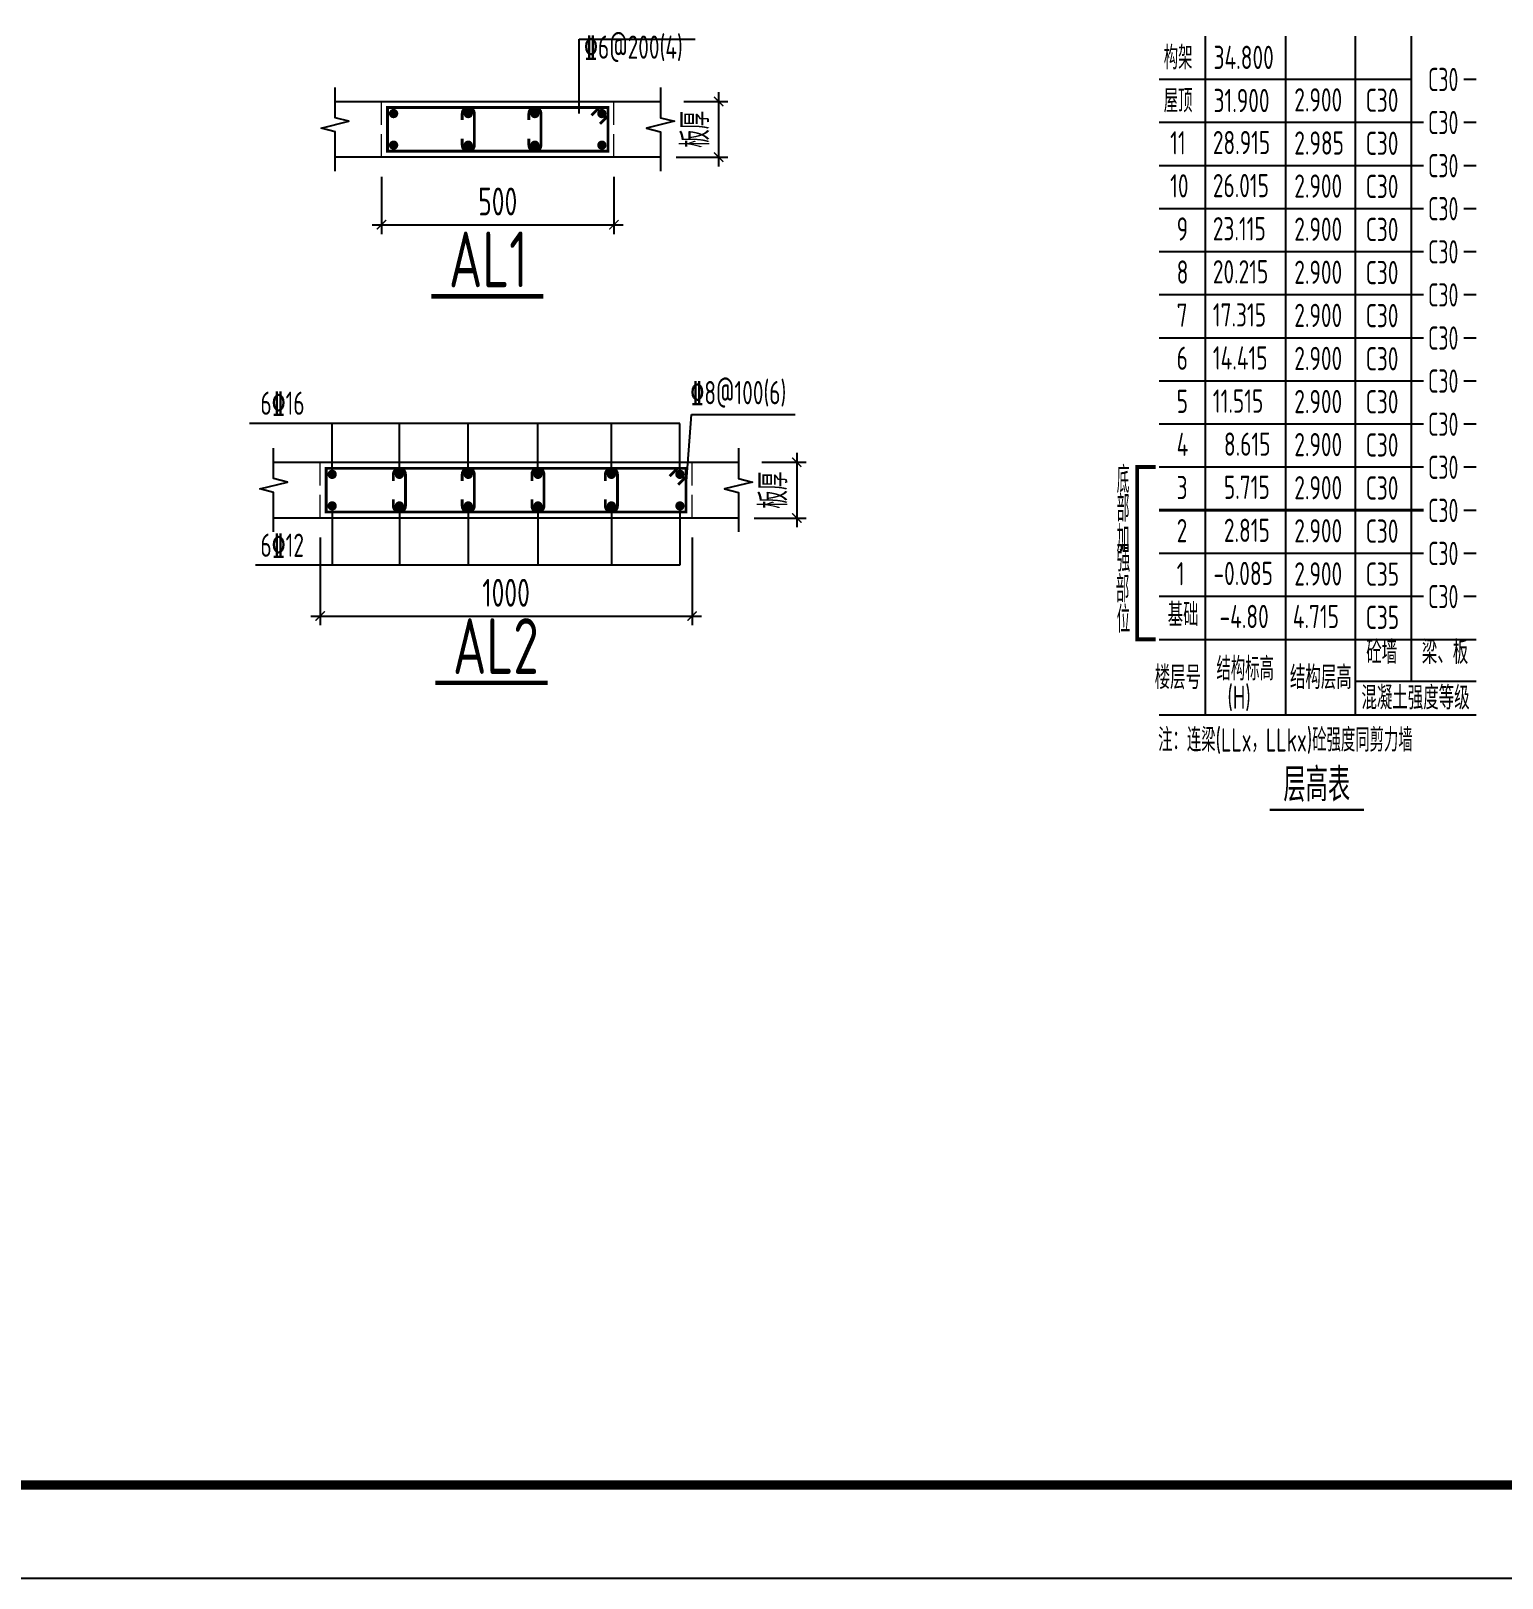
# Model space of a CAD drawing. Extents: x -461650 to 361314, y 245336 to 769729.
# Drawn here: x 28878 to 44700, y 538601 to 555242 of the extents above; entities that cross this region are included whole.
import ezdxf
from ezdxf.enums import TextEntityAlignment as Align

# ---------------------------------------------------------------- set-up
doc = ezdxf.new("R2010")
doc.units = 0
doc.header["$LTSCALE"] = 1000
doc.linetypes.add('DASH', pattern=[0.35, 0.25, -0.1])
doc.layers.get('0').update_dxf_attribs({"linetype": 'CONTINUOUS'})
doc.layers.get('DEFPOINTS').update_dxf_attribs({"linetype": 'CONTINUOUS'})
for name, color, linetype in [('-TK', 7, 'CONTINUOUS'), ('AXIS', 3, 'CONTINUOUS'), ('BEAM_DE', 7, 'CONTINUOUS'), ('NUM', 7, 'CONTINUOUS'), ('REIN', 6, 'CONTINUOUS'), ('S-0-TEXT', 7, 'CONTINUOUS'), ('S-B表格', 2, 'CONTINUOUS'), ('TEXT', 2, 'CONTINUOUS'), ('THIN', 7, 'CONTINUOUS'), ('大样详图_文字', 60, 'CONTINUOUS')]:
    doc.layers.add(name, color=color, linetype=linetype)
for name, color, linetype, lineweight in [('7549', 9, 'CONTINUOUS', 18), ('S-REIN', 12, 'CONTINUOUS', 50), ('S-Thin-D', 7, 'DASH', 18)]:
    doc.layers.add(name, color=color, linetype=linetype, lineweight=lineweight)
doc.styles.add('TSSD_DIMENSION', font='Tssdeng.shx', dxfattribs={"width": 0.7, "bigfont": 'tssdchn.shx'})
doc.styles.add('TSSD_Norm', font='Tssdeng.shx', dxfattribs={"bigfont": 'tssdchn.shx'})
doc.styles.add('TSSD_REIN', font='tssdeng.shx', dxfattribs={"width": 0.7, "height": 300, "bigfont": 'tssdchn.shx'})
doc.dimstyles.new('TSSD_25_100', dxfattribs={"dimtxt": 300, "dimasz": 100, "dimexe": 100, "dimexo": 250, "dimgap": 100, "dimtad": 1, "dimdec": 0, "dimlfac": 0.25, "dimzin": 0, "dimdsep": 46, "dimtxsty": 'TSSD_DIMENSION', "dimblk": 'ARCHTICK', "dimcen": 0, "dimdle": 100, "dimclrt": 7, "dimadec": 0, "dimazin": 0, "dimtfac": 1, "dimtdec": 0, "dimtix": 1, "dimtmove": 2, "dimatfit": 3, "dimldrblk": 'ARCHTICK', "dimfxl": 0, "dimtolj": 1, "dimtzin": 0, "dimarcsym": 0})

# ---------------------------------------------------------------- blocks, each defined once
blk = doc.blocks.new('B20200424131938')
at = {"layer": '7549', "const_width": 40}
blk.add_lwpolyline([(417, 3688), (217, 3688), (217, 1834), (417, 1834)], dxfattribs=at)
at = {"layer": 'S-0-TEXT'}
blk.add_lwpolyline([(1641, 0, 27, 27, 0), (2658, 0, 0, 0, 0)], format="xyseb", dxfattribs=at)
at = {"layer": 'S-B表格'}
for p, q in [((952, 1021), (952, 8323)), ((1817, 1021), (1817, 8323)), ((2567, 1021), (2567, 8323)), ((3167, 1385), (3167, 8323)), ((452, 7859), (3167, 7859)), ((3731, 7859), (3862, 7859)), ((3731, 7859), (3862, 7859)), ((3731, 7859), (3862, 7859)), ((3731, 7859), (3862, 7859)), ((3731, 7859), (3862, 7859)), ((3731, 7859), (3862, 7859)), ((452, 7396), (3167, 7396)), ((452, 7396), (3167, 7396)), ((452, 7396), (3167, 7396)), ((452, 7396), (3167, 7396)), ((3167, 7396), (3298, 7396)), ((3167, 7396), (3298, 7396)), ((3167, 7396), (3298, 7396)), ((3167, 7396), (3298, 7396)), ((3167, 7396), (3298, 7396)), ((3167, 7396), (3298, 7396)), ((3731, 7396), (3862, 7396)), ((3731, 7396), (3862, 7396)), ((3731, 7396), (3862, 7396)), ((3731, 7396), (3862, 7396)), ((3731, 7396), (3862, 7396)), ((3731, 7396), (3862, 7396)), ((452, 6932), (3167, 6932)), ((452, 6932), (3167, 6932)), ((3167, 6932), (3298, 6932)), ((3167, 6932), (3298, 6932)), ((3167, 6932), (3298, 6932)), ((3731, 6932), (3862, 6932)), ((3731, 6932), (3862, 6932)), ((3731, 6932), (3862, 6932)), ((452, 6469), (3167, 6469)), ((452, 6469), (3167, 6469)), ((3167, 6469), (3298, 6469)), ((3167, 6469), (3298, 6469)), ((3167, 6469), (3298, 6469)), ((3731, 6469), (3862, 6469)), ((3731, 6469), (3862, 6469)), ((3731, 6469), (3862, 6469)), ((452, 6005), (3167, 6005)), ((452, 6005), (3167, 6005)), ((3167, 6005), (3298, 6005)), ((3167, 6005), (3298, 6005)), ((3167, 6005), (3298, 6005)), ((3731, 6005), (3862, 6005)), ((3731, 6005), (3862, 6005)), ((3731, 6005), (3862, 6005)), ((452, 5542), (3167, 5542)), ((452, 5542), (3167, 5542)), ((3167, 5542), (3298, 5542)), ((3167, 5542), (3298, 5542)), ((3167, 5542), (3298, 5542)), ((3731, 5542), (3862, 5542)), ((3731, 5542), (3862, 5542)), ((3731, 5542), (3862, 5542)), ((452, 5078), (3167, 5078)), ((452, 5078), (3167, 5078)), ((3167, 5078), (3298, 5078)), ((3167, 5078), (3298, 5078)), ((3167, 5078), (3298, 5078)), ((3731, 5078), (3862, 5078)), ((3731, 5078), (3862, 5078)), ((3731, 5078), (3862, 5078)), ((452, 4615), (3167, 4615)), ((3167, 4615), (3298, 4615)), ((3731, 4615), (3862, 4615)), ((452, 4151), (3167, 4151)), ((3167, 4151), (3298, 4151)), ((3731, 4151), (3862, 4151)), ((452, 3688), (3167, 3688)), ((3167, 3688), (3298, 3688)), ((3731, 3688), (3862, 3688)), ((452, 3224), (3167, 3224)), ((3167, 3224), (3298, 3224)), ((3731, 3224), (3862, 3224)), ((452, 2761), (3167, 2761)), ((3167, 2761), (3298, 2761)), ((3731, 2761), (3862, 2761)), ((452, 2297), (3167, 2297)), ((3167, 2297), (3298, 2297)), ((3731, 2297), (3862, 2297)), ((452, 1834), (3167, 1834)), ((452, 1834), (3862, 1834)), ((452, 1834), (2854, 1834)), ((452, 1834), (2854, 1834)), ((2567, 1385), (3862, 1385)), ((452, 1021), (3862, 1021))]:
    blk.add_line(p, q, dxfattribs=at)
at = {"style": 'TSSD_REIN'}
for s, width, p, p2 in [('底', 0.535575, (-3, 3408), (134, 3408)), ('部', 0.530918, (-3, 3100), (134, 3100)), ('加', 0.526341, (-3, 2774), (134, 2774))]:
    blk.add_text(s, height=285, dxfattribs=dict(at, width=width)).set_placement(p, p2, align=Align.FIT)
for s, height, width, p in [('强', 285, 0.535575, (-3, 2477)), ('部', 285, 0.535575, (-13, 2146)), ('位', 285, 0.535575, (-3, 1820)), ('砼墙', 250, 0.7, (2681, 1495)), ('梁、板', 250, 0.7, (3279, 1495))]:
    blk.add_text(s, height=height, dxfattribs=dict(at, width=width)).set_placement(p, align=Align.BOTTOM_LEFT)
for s, width, p in [('结构标高', 0.65, (1070, 1392)), ('楼层号', 0.7, (405, 1299)), ('结构层高', 0.7, (1860, 1299)), ('(H)', 0.65, (1188, 1086)), ('混凝土强度等级', 0.7, (2629, 1080))]:
    blk.add_text(s, height=250, dxfattribs=dict(at, width=width)).set_placement(p)
at = {"layer": 'S-0-TEXT', "style": 'TSSD_REIN', "width": 0.7}
blk.add_text('层高表', height=360, dxfattribs=at).set_placement((1790, 90))
at = {"layer": 'S-B表格', "style": 'TSSD_REIN'}
for s, width, p in [('构架', 0.65, (503, 7966)), ('34.800', 0.7, (1039, 7969)), ('C30', 0.65, (3345, 7731)), ('C30', 0.65, (3345, 7731)), ('屋顶', 0.65, (503, 7502)), ('31.900', 0.7, (1039, 7505)), ('2.900', 0.7, (1907, 7512)), ('C30', 0.7, (2675, 7508)), ('C30', 0.65, (3345, 7268)), ('C30', 0.65, (3345, 7268)), ('11', 0.7, (572, 7050)), ('28.915', 0.7, (1031, 7053)), ('2.985', 0.7, (1907, 7048)), ('C30', 0.7, (2675, 7045)), ('C30', 0.65, (3345, 6804)), ('10', 0.7, (572, 6587)), ('26.015', 0.7, (1031, 6590)), ('2.900', 0.7, (1907, 6585)), ('C30', 0.7, (2675, 6581)), ('C30', 0.65, (3345, 6341)), ('9', 0.7, (642, 6123)), ('23.115', 0.7, (1031, 6126)), ('2.900', 0.7, (1907, 6121)), ('C30', 0.7, (2675, 6118)), ('C30', 0.65, (3345, 5877)), ('8', 0.7, (642, 5660)), ('20.215', 0.7, (1031, 5663)), ('2.900', 0.7, (1907, 5658)), ('C30', 0.7, (2675, 5654)), ('C30', 0.65, (3345, 5414)), ('7', 0.7, (642, 5196)), ('17.315', 0.7, (1031, 5199)), ('2.900', 0.7, (1907, 5194)), ('C30', 0.7, (2675, 5191)), ('C30', 0.65, (3345, 4950)), ('6', 0.7, (642, 4733)), ('14.415', 0.7, (1031, 4736)), ('2.900', 0.7, (1907, 4731)), ('C30', 0.7, (2675, 4727)), ('C30', 0.65, (3345, 4487)), ('5', 0.7, (642, 4269)), ('11.515', 0.7, (1031, 4272)), ('2.900', 0.7, (1907, 4267)), ('C30', 0.7, (2675, 4264)), ('C30', 0.65, (3345, 4023)), ('4', 0.7, (642, 3806)), ('8.615', 0.7, (1150, 3809)), ('2.900', 0.7, (1907, 3804)), ('C30', 0.7, (2675, 3800)), ('C30', 0.65, (3345, 3560)), ('3', 0.7, (642, 3342)), ('5.715', 0.7, (1150, 3345)), ('2.900', 0.7, (1907, 3340)), ('C30', 0.7, (2675, 3337)), ('C30', 0.65, (3345, 3096)), ('2', 0.7, (642, 2879)), ('2.815', 0.7, (1150, 2882)), ('2.900', 0.7, (1907, 2877)), ('C30', 0.7, (2675, 2873)), ('C30', 0.65, (3345, 2633)), ('1', 0.7, (642, 2415)), ('-0.085', 0.7, (1038, 2418)), ('2.900', 0.7, (1907, 2413)), ('C35', 0.7, (2675, 2410)), ('C30', 0.65, (3345, 2169)), ('基础', 0.7, (545, 1974)), ('-4.80', 0.7, (1103, 1955)), ('4.715', 0.7, (1891, 1955)), ('C35', 0.7, (2675, 1946))]:
    blk.add_text(s, height=250, dxfattribs=dict(at, width=width)).set_placement(p)
at = {"layer": 'TEXT', "style": 'TSSD_REIN', "width": 0.65}
blk.add_text('注：连梁(LLx，LLkx)砼强度同剪力墙', height=250, dxfattribs=at).set_placement((443, 627))
blk = doc.blocks.new('_ArchTick')
at = {"color": 0, "linetype": 'ByBlock', "const_width": 0.15}
blk.add_lwpolyline([(-0.5, -0.5), (0.5, 0.5)], dxfattribs=at)
blk = doc.blocks.new('*D3000')
at = {"layer": 'AXIS', "color": 0, "lineweight": -2}
for p, q in [((36274, 554584), (36274, 553784)), ((35898, 554484), (36374, 554484)), ((35817, 553884), (36374, 553884))]:
    blk.add_line(p, q, dxfattribs=at)
at = {"layer": 'DEFPOINTS', "color": 0}
for p in [(35648, 554484), (35567, 553884), (36274, 553884)]:
    blk.add_point(p, dxfattribs=at)
at = {"layer": 'AXIS', "color": 0, "lineweight": -2, "xscale": 100, "yscale": 100, "zscale": 100}
for p, rotation in [((36274, 554484), 90), ((36274, 553884), 270)]:
    blk.add_blockref('_ArchTick', p, dxfattribs=dict(at, rotation=rotation))
at = {"layer": 'AXIS', "color": 7, "insert": (36024, 554184), "char_height": 300, "attachment_point": 5, "rotation": 90, "style": 'TSSD_DIMENSION'}
blk.add_mtext('\\A1;板厚', dxfattribs=at)
blk = doc.blocks.new('*D3001')
at = {"layer": 'AXIS', "color": 0, "lineweight": -2}
for p, q in [((32648, 553673), (32648, 553058)), ((35148, 553673), (35148, 553058)), ((32548, 553158), (35248, 553158))]:
    blk.add_line(p, q, dxfattribs=at)
at = {"layer": 'DEFPOINTS', "color": 0}
for p in [(32648, 553923), (35148, 553923), (35148, 553158)]:
    blk.add_point(p, dxfattribs=at)
at = {"layer": 'AXIS', "color": 0, "lineweight": -2, "xscale": 100, "yscale": 100, "zscale": 100, "rotation": 180}
blk.add_blockref('_ArchTick', (32648, 553158), dxfattribs=at)
at = {"layer": 'AXIS', "color": 0, "lineweight": -2, "xscale": 100, "yscale": 100, "zscale": 100}
blk.add_blockref('_ArchTick', (35148, 553158), dxfattribs=at)
at = {"layer": 'AXIS', "color": 7, "insert": (33898, 553408), "char_height": 300, "attachment_point": 5, "style": 'TSSD_DIMENSION'}
blk.add_mtext('\\A1;500', dxfattribs=at)
blk = doc.blocks.new('*D3002')
at = {"layer": 'AXIS', "color": 0, "lineweight": -2}
for p, q in [((37114, 550703), (37114, 549903)), ((36738, 550603), (37214, 550603)), ((36656, 550003), (37214, 550003))]:
    blk.add_line(p, q, dxfattribs=at)
at = {"layer": 'DEFPOINTS', "color": 0}
for p in [(36488, 550603), (36406, 550003), (37114, 550003)]:
    blk.add_point(p, dxfattribs=at)
at = {"layer": 'AXIS', "color": 0, "lineweight": -2, "xscale": 100, "yscale": 100, "zscale": 100}
for p, rotation in [((37114, 550603), 90), ((37114, 550003), 270)]:
    blk.add_blockref('_ArchTick', p, dxfattribs=dict(at, rotation=rotation))
at = {"layer": 'AXIS', "color": 7, "insert": (36864, 550303), "char_height": 300, "attachment_point": 5, "rotation": 90, "style": 'TSSD_DIMENSION'}
blk.add_mtext('\\A1;板厚', dxfattribs=at)
blk = doc.blocks.new('*D3003')
at = {"layer": 'AXIS', "color": 0, "lineweight": -2}
for p, q in [((31988, 549793), (31988, 548849)), ((35988, 549793), (35988, 548849)), ((31888, 548949), (36088, 548949))]:
    blk.add_line(p, q, dxfattribs=at)
at = {"layer": 'DEFPOINTS', "color": 0}
for p in [(31988, 550043), (35988, 550043), (35988, 548949)]:
    blk.add_point(p, dxfattribs=at)
at = {"layer": 'AXIS', "color": 0, "lineweight": -2, "xscale": 100, "yscale": 100, "zscale": 100, "rotation": 180}
blk.add_blockref('_ArchTick', (31988, 548949), dxfattribs=at)
at = {"layer": 'AXIS', "color": 0, "lineweight": -2, "xscale": 100, "yscale": 100, "zscale": 100}
blk.add_blockref('_ArchTick', (35988, 548949), dxfattribs=at)
at = {"layer": 'AXIS', "color": 7, "insert": (33988, 549199), "char_height": 300, "attachment_point": 5, "style": 'TSSD_DIMENSION'}
blk.add_mtext('\\A1;1000', dxfattribs=at)
blk = doc.blocks.new('A1')
blk.add_lwpolyline([(0, 59400), (0, 0), (84100, 0), (84100, 59400)], close=True)
at = {"const_width": 100}
blk.add_lwpolyline([(2500, 58400), (2500, 1000), (83100, 1000), (83100, 58400)], close=True, dxfattribs=at)

msp = doc.modelspace()

# ---------------------------------------------------------------- linework, layer by layer
at = {"layer": 'BEAM_DE'}
for p, q in [((32148.03, 554483.76), (35648.03, 554483.76)), ((32648.03, 553883.76), (32148.03, 553883.76)), ((35148.03, 553883.76), (32648.03, 553883.76)), ((35648.03, 553883.76), (35148.03, 553883.76)), ((31487.53, 550603.01), (36487.53, 550603.01)), ((31987.53, 550003.01), (31487.53, 550003.01)), ((35987.53, 550003.01), (31987.53, 550003.01)), ((36487.53, 550003.01), (35987.53, 550003.01))]:
    msp.add_line(p, q, dxfattribs=at)
at = {"layer": 'REIN', "const_width": 30}
for points in [[(33516.03, 554083.76), (33516.03, 554013.76, 1), (33646.03, 554013.76), (33646.03, 554353.76, 1), (33516.03, 554353.76), (33516.03, 554283.76)], [(34233.03, 554083.76), (34233.03, 554013.76, 1), (34363.03, 554013.76), (34363.03, 554353.76, 1), (34233.03, 554353.76), (34233.03, 554283.76)], [(32775.53, 550203.01), (32775.53, 550133.01, 1), (32905.53, 550133.01), (32905.53, 550473.01, 1), (32775.53, 550473.01), (32775.53, 550403.01)], [(33516.03, 550203.01), (33516.03, 550133.01, 1), (33646.03, 550133.01), (33646.03, 550473.01, 1), (33516.03, 550473.01), (33516.03, 550403.01)], [(34265.53, 550203.01), (34265.53, 550133.01, 1), (34395.53, 550133.01), (34395.53, 550473.01, 1), (34265.53, 550473.01), (34265.53, 550403.01)], [(35055.7, 550203.01), (35055.7, 550133.01, 1), (35185.7, 550133.01), (35185.7, 550473.01, 1), (35055.7, 550473.01), (35055.7, 550403.01)]]:
    msp.add_lwpolyline(points, format="xyb", dxfattribs=at)
at = {"layer": 'S-B表格', "color": 6, "linetype": 'ByBlock', "ltscale": 0.5, "const_width": 30}
msp.add_lwpolyline([(41010.07, 550088.09), (43856.45, 550088.09)], dxfattribs=at)
at = {"layer": 'S-REIN', "const_width": 30}
for points in [[(35083.03, 554418.76), (35083.03, 553948.76), (32713.03, 553948.76), (32713.03, 554418.76), (35083.03, 554418.76)], [(34906.25, 554333.9), (34991.1, 554418.76)], [(35083.03, 554326.83), (34998.17, 554241.98)], [(35922.53, 550538.01), (35922.53, 550068.01), (32052.53, 550068.01), (32052.53, 550538.01), (35922.53, 550538.01)], [(35745.75, 550453.15), (35830.61, 550538.01)], [(35922.53, 550446.08), (35837.68, 550361.23)]]:
    msp.add_lwpolyline(points, dxfattribs=at)
at = {"layer": 'S-REIN', "const_width": 50}
for points in [[(32753.03, 554353.76, 1), (32803.03, 554353.76, 1)], [(33556.03, 554353.76, 1), (33606.03, 554353.76, 1)], [(34273.03, 554353.76, 1), (34323.03, 554353.76, 1)], [(34993.03, 554353.76, 1), (35043.03, 554353.76, 1)], [(32753.03, 554013.76, 1), (32803.03, 554013.76, 1)], [(33556.03, 554013.76, 1), (33606.03, 554013.76, 1)], [(34273.03, 554013.76, 1), (34323.03, 554013.76, 1)], [(34993.03, 554013.76, 1), (35043.03, 554013.76, 1)], [(32092.53, 550473.01, 1), (32142.53, 550473.01, 1)], [(32815.53, 550473.01, 1), (32865.53, 550473.01, 1)], [(33556.03, 550473.01, 1), (33606.03, 550473.01, 1)], [(34305.53, 550473.01, 1), (34355.53, 550473.01, 1)], [(35095.7, 550473.01, 1), (35145.7, 550473.01, 1)], [(35832.53, 550473.01, 1), (35882.53, 550473.01, 1)], [(32092.53, 550133.01, 1), (32142.53, 550133.01, 1)], [(32815.53, 550133.01, 1), (32865.53, 550133.01, 1)], [(33556.03, 550133.01, 1), (33606.03, 550133.01, 1)], [(34305.53, 550133.01, 1), (34355.53, 550133.01, 1)], [(35095.7, 550133.01, 1), (35145.7, 550133.01, 1)], [(35832.53, 550133.01, 1), (35882.53, 550133.01, 1)]]:
    msp.add_lwpolyline(points, format="xyb", close=True, dxfattribs=at)
at = {"layer": 'S-Thin-D'}
for p, q in [((32648.03, 553883.76), (32648.03, 554483.76)), ((35148.03, 553883.76), (35148.03, 554483.76)), ((31987.53, 550003.01), (31987.53, 550603.01)), ((35987.53, 550003.01), (35987.53, 550603.01))]:
    msp.add_line(p, q, dxfattribs=at)
at = {"layer": 'TEXT', "const_width": 50}
for points in [[(33184.18, 552389.25), (34389.58, 552389.25)], [(33228.27, 548230.29), (34433.67, 548230.29)]]:
    msp.add_lwpolyline(points, dxfattribs=at)
at = {"layer": 'THIN'}
for points in [[(32148.03, 553733.76), (32148.03, 554158.76), (31998.03, 554196.26), (32298.03, 554271.26), (32148.03, 554308.76), (32148.03, 554633.76)], [(35648.03, 554633.76), (35648.03, 554308.76), (35798.03, 554271.26), (35498.03, 554196.26), (35648.03, 554158.76), (35648.03, 553733.76)], [(31487.53, 549853.01), (31487.53, 550278.01), (31337.53, 550315.51), (31637.53, 550390.51), (31487.53, 550428.01), (31487.53, 550753.01)], [(36487.53, 550753.01), (36487.53, 550428.01), (36637.53, 550390.51), (36337.53, 550315.51), (36487.53, 550278.01), (36487.53, 549853.01)]]:
    msp.add_lwpolyline(points, dxfattribs=at)
at = {"layer": '大样详图_文字'}
for p, q in [((34775.23, 555153.76), (36021.23, 555153.76)), ((34775.23, 554353.76), (34775.23, 555153.76)), ((35857.53, 551018.23), (31226.64, 551018.23)), ((32117.53, 550473.01), (32117.53, 551018.23)), ((32840.53, 550473.01), (32840.53, 551018.23)), ((33581.03, 550473.01), (33581.03, 551018.23)), ((34330.53, 550473.01), (34330.53, 551018.23)), ((35120.7, 550473.01), (35120.7, 551018.23)), ((35857.53, 550473.01), (35857.53, 551018.23)), ((35922.53, 550303.01), (35980.64, 551116.23)), ((35980.64, 551116.23), (37096.14, 551116.23)), ((32117.53, 550133.01), (32117.53, 549497.23)), ((32840.53, 550133.01), (32840.53, 549497.23)), ((33581.03, 550133.01), (33581.03, 549497.23)), ((34330.53, 550133.01), (34330.53, 549497.23)), ((35120.7, 550133.01), (35120.7, 549497.23)), ((35857.53, 550133.01), (35857.53, 549497.23)), ((35857.53, 549497.23), (31293.64, 549497.23))]:
    msp.add_line(p, q, dxfattribs=at)

# ---------------------------------------------------------------- block references
at = {"layer": '-TK'}
msp.add_blockref('A1', (-27258.09, 538600.78), dxfattribs=at)
at = {"layer": 'S-B表格'}
msp.add_blockref('B20200424131938', (40558.44, 546863.99), dxfattribs=at)

# ---------------------------------------------------------------- texts
at = {"layer": 'NUM', "style": 'TSSD_Norm', "width": 0.7}
for s, p in [('AL1', (33372.21, 552485.09)), ('AL2', (33416.3, 548326.13))]:
    msp.add_text(s, height=600, dxfattribs=at).set_placement(p)
at = {"layer": '大样详图_文字', "style": 'TSSD_REIN', "width": 0.7}
for s, p in [('%%1326@200(4)', (34826.37, 554868.23)), ('%%1328@100(6)', (35969.87, 551151.72)), ('6%%13216', (31345.59, 551038.1))]:
    msp.add_text(s, height=250, dxfattribs=at).set_placement(p, align=Align.BOTTOM_LEFT)
at = {"layer": '大样详图_文字', "color": 1, "style": 'TSSD_REIN', "width": 0.7}
msp.add_text('6%%13212', height=250, dxfattribs=at).set_placement((31345.59, 549510.6), align=Align.BOTTOM_LEFT)

# ---------------------------------------------------------------- dimensions: what is measured, and where the dimension line sits
at = {"layer": 'AXIS'}
for base, p1, p2, picture, middle in [((36274.07, 553883.76), (35648.03, 554483.76), (35566.85, 553883.76), '*D3000', (36024.07, 554183.76)), ((37113.57, 550003.01), (36487.53, 550603.01), (36406.35, 550003.01), '*D3002', (36863.57, 550303.01))]:
    dim = msp.add_linear_dim(base=base, p1=p1, p2=p2, angle=90, text='板厚', dimstyle='TSSD_25_100', dxfattribs=at)
    dim.commit()
    dim.dimension.update_dxf_attribs({"geometry": picture, "text_midpoint": middle})
dim = msp.add_linear_dim(base=(35148.03, 553157.99), p1=(32648.03, 553923.5), p2=(35148.03, 553923.5), text='500', dimstyle='TSSD_25_100', dxfattribs=at)
dim.commit()
dim.dimension.update_dxf_attribs({"geometry": '*D3001', "text_midpoint": (33898.03, 553407.99)})
dim = msp.add_linear_dim(base=(35987.53, 548948.75), p1=(31987.53, 550042.75), p2=(35987.53, 550042.75), dimstyle='TSSD_25_100', dxfattribs=at)
dim.commit()
dim.dimension.update_dxf_attribs({"geometry": '*D3003', "text_midpoint": (33987.53, 549198.75)})

doc.saveas('drawing.dxf')
